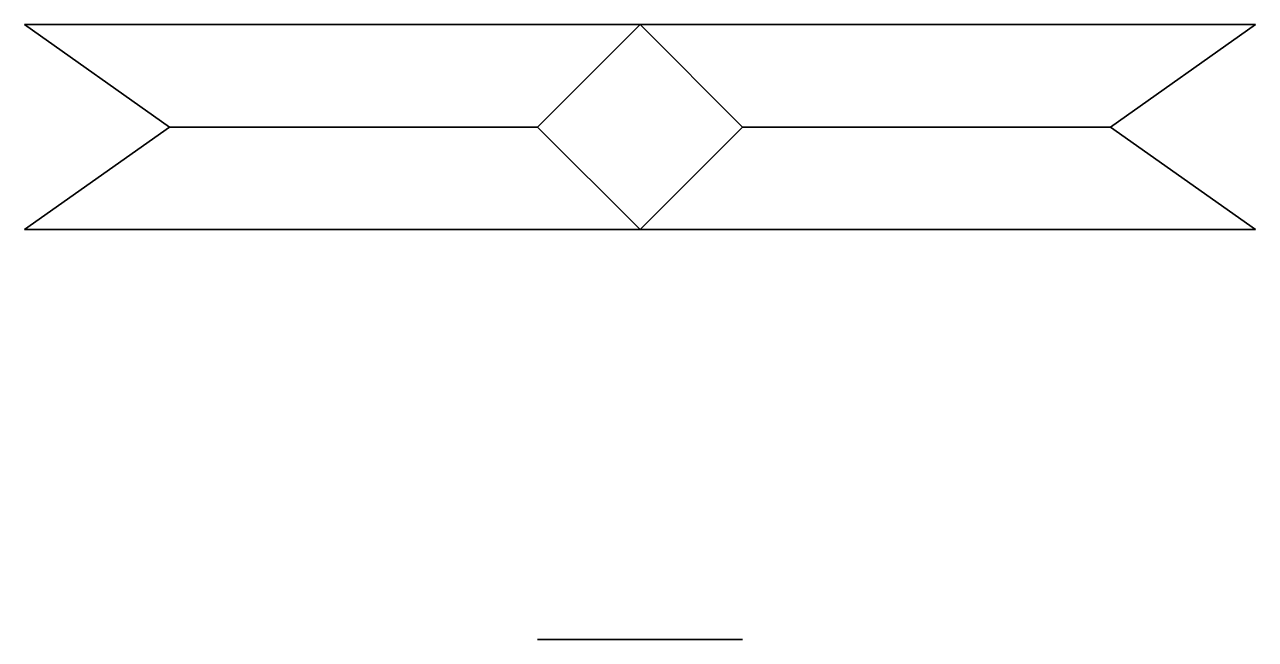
# Model space of a CAD drawing. Extents: x -0.12 to 0.12, y -8.28 to -8.16.
import ezdxf

# ---------------------------------------------------------------- set-up
doc = ezdxf.new("R2010")
doc.units = 0
doc.layers.add('PATCH', color=5, linetype='CONTINUOUS')

msp = doc.modelspace()

# ---------------------------------------------------------------- linework, layer by layer
at = {"layer": 'PATCH'}
for points in [[(-0.02, -8.18, 2.78), (0, -8.16, 2.76), (-0.12, -8.16, 2.76), (-0.09172, -8.18, 2.78)], [(0, -8.16, 2.76), (-0.02, -8.18, 2.74), (-0.09172, -8.18, 2.74), (-0.12, -8.16, 2.76)], [(-0.02, -8.18, 2.85172), (0, -8.16, 2.88), (0, -8.16, 2.76), (-0.02, -8.18, 2.78)], [(0, -8.16, 2.64), (-0.02, -8.18, 2.66828), (-0.02, -8.18, 2.74), (0, -8.16, 2.76)], [(0, -8.16, 2.88), (0.02, -8.18, 2.85172), (0.02, -8.18, 2.78), (0, -8.16, 2.76)], [(0.02, -8.18, 2.66828), (0, -8.16, 2.64), (0, -8.16, 2.76), (0.02, -8.18, 2.74)], [(0.02, -8.18, 2.74), (0, -8.16, 2.76), (0.12, -8.16, 2.76), (0.09172, -8.18, 2.74)], [(0, -8.16, 2.76), (0.02, -8.18, 2.78), (0.09172, -8.18, 2.78), (0.12, -8.16, 2.76)], [(0, -8.2, 2.76), (-0.02, -8.18, 2.78), (-0.09172, -8.18, 2.78), (-0.12, -8.2, 2.76)], [(-0.02, -8.18, 2.74), (0, -8.2, 2.76), (-0.12, -8.2, 2.76), (-0.09172, -8.18, 2.74)], [(0, -8.2, 2.88), (-0.02, -8.18, 2.85172), (-0.02, -8.18, 2.78), (0, -8.2, 2.76)], [(-0.02, -8.18, 2.66828), (0, -8.2, 2.64), (0, -8.2, 2.76), (-0.02, -8.18, 2.74)], [(0.02, -8.18, 2.85172), (0, -8.2, 2.88), (0, -8.2, 2.76), (0.02, -8.18, 2.78)], [(0, -8.2, 2.64), (0.02, -8.18, 2.66828), (0.02, -8.18, 2.74), (0, -8.2, 2.76)], [(0, -8.2, 2.76), (0.02, -8.18, 2.74), (0.09172, -8.18, 2.74), (0.12, -8.2, 2.76)], [(0.02, -8.18, 2.78), (0, -8.2, 2.76), (0.12, -8.2, 2.76), (0.09172, -8.18, 2.78)], [(0, -8.28, 2.78), (-0.02, -8.28, 2.76), (0, -8.28, 2.74), (0.02, -8.28, 2.76)]]:
    msp.add_3dface(points, dxfattribs=at)

doc.saveas('drawing.dxf')
